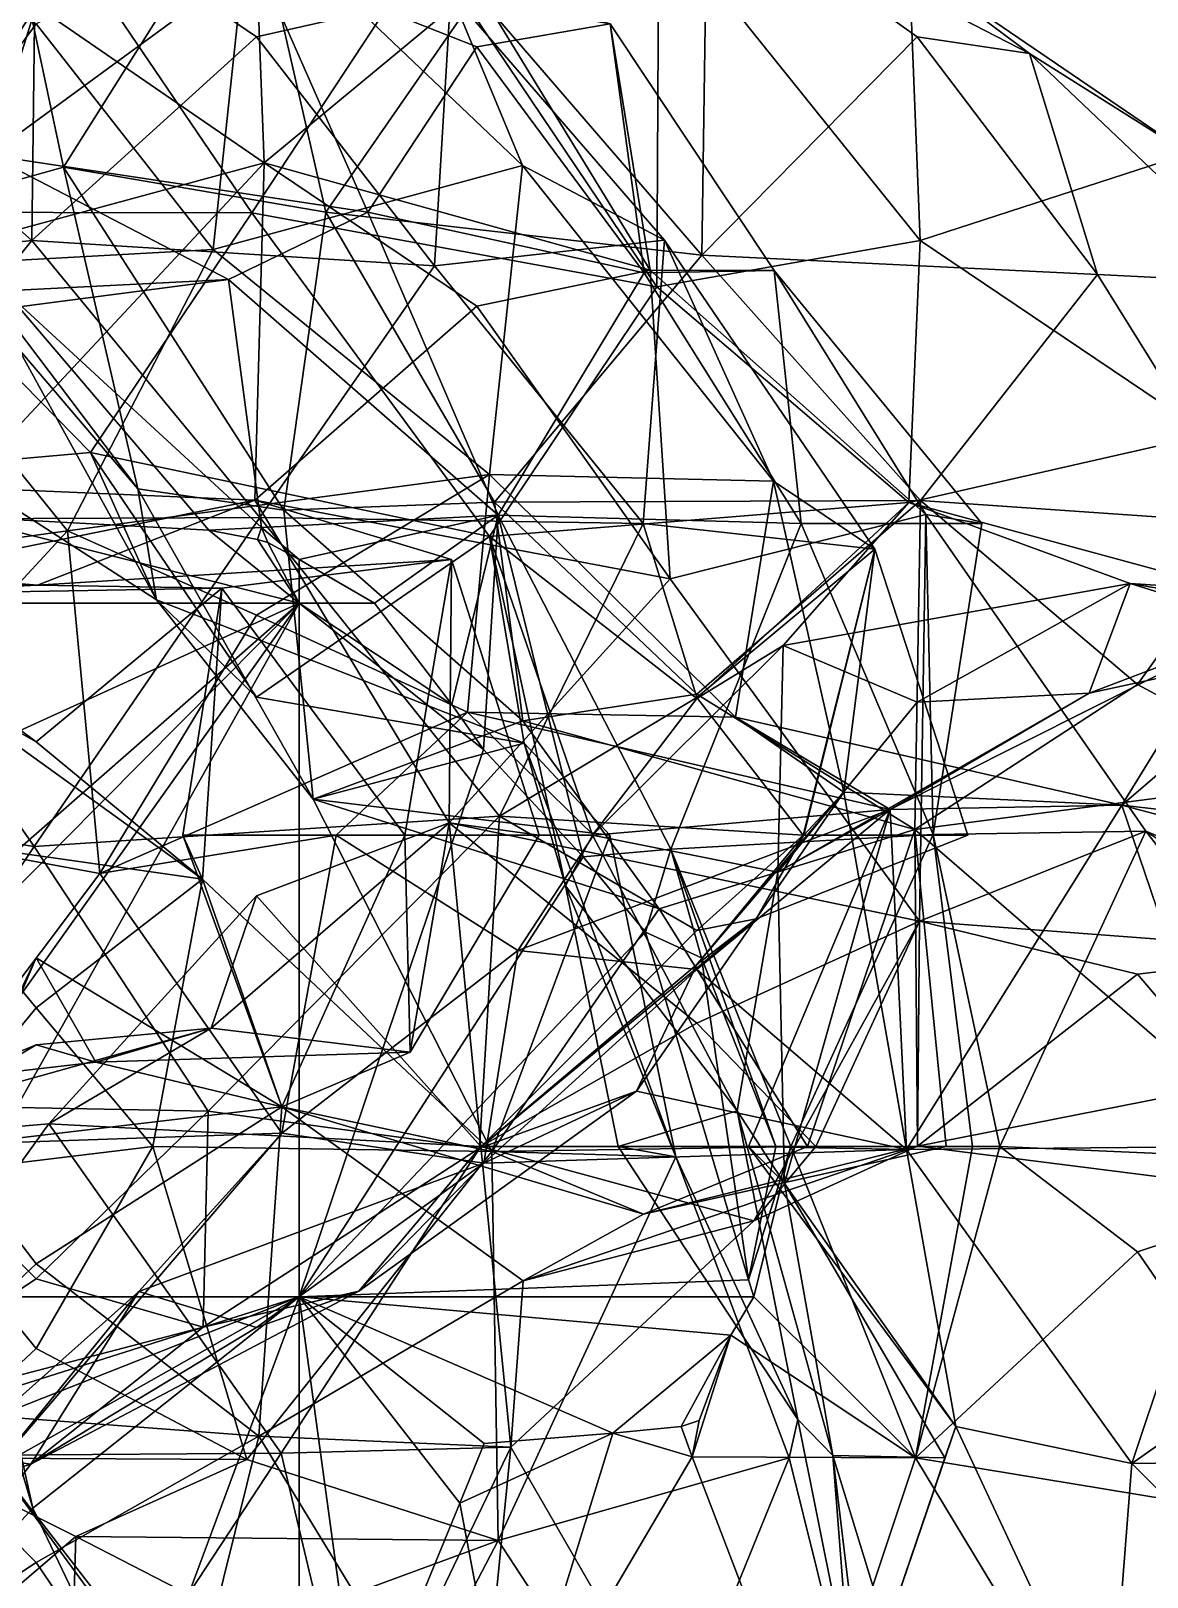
# Model space of a CAD drawing. Extents: x 290034 to 295698, y 4553723 to 4561693.
# Drawn here: x 294304.7 to 294368.5, y 4559452.5 to 4559540.9 of the extents above; entities that cross this region are included whole.
import ezdxf

# ---------------------------------------------------------------- set-up
doc = ezdxf.new("R2010")
doc.units = 0
doc.layers.add('Au_ppm_Pref_-_0_2', color=7, linetype='CONTINUOUS')

msp = doc.modelspace()

# ---------------------------------------------------------------- linework, layer by layer
at = {"layer": 'Au_ppm_Pref_-_0_2'}
for points in [[(294306.527, 4559533.133, 1852.623), (294297.273, 4559530.55, 1847.13), (294302.916, 4559550.127, 1847.022)], [(294302.916, 4559550.127, 1847.022), (294317.098, 4559549.931, 1853.626), (294306.527, 4559533.133, 1852.623)], [(294317.098, 4559549.931, 1853.626), (294321.519, 4559530.55, 1857.141), (294306.527, 4559533.133, 1852.623)], [(294330.156, 4559543.029, 1857.229), (294321.519, 4559530.55, 1857.141), (294317.098, 4559549.931, 1853.626)], [(294283.312, 4559543.344, 1799.615), (294292.359, 4559539.891, 1796.502), (294304.947, 4559549.144, 1799.364)], [(294304.714, 4559528.924, 1795.821), (294304.947, 4559549.144, 1799.364), (294292.359, 4559539.891, 1796.502)], [(294304.714, 4559528.924, 1795.821), (294317.557, 4559540.593, 1796.268), (294304.947, 4559549.144, 1799.364)], [(294317.557, 4559540.593, 1796.268), (294328.681, 4559543.096, 1800.677), (294304.947, 4559549.144, 1799.364)], [(294330.156, 4559543.029, 1857.229), (294343.348, 4559549.147, 1853.196), (294343.039, 4559528.096, 1856.59)], [(294355.355, 4559540.576, 1856.412), (294343.039, 4559528.096, 1856.59), (294343.348, 4559549.147, 1853.196)], [(294361.781, 4559539.638, 1853.069), (294355.355, 4559540.576, 1856.412), (294343.348, 4559549.147, 1853.196)], [(294361.781, 4559539.638, 1853.069), (294343.348, 4559549.147, 1853.196), (294354.899, 4559544.804, 1847.509)], [(294315.08, 4559528.417, 1809.616), (294304.958, 4559541.327, 1809.147), (294317.182, 4559548.085, 1805.319)], [(294332.779, 4559533.228, 1806.681), (294315.08, 4559528.417, 1809.616), (294317.182, 4559548.085, 1805.319)], [(294332.779, 4559533.228, 1806.681), (294317.182, 4559548.085, 1805.319), (294328.681, 4559543.096, 1800.677)], [(294340.582, 4559547.543, 1841.499), (294327.333, 4559545.792, 1837.441), (294340.465, 4559526.288, 1837.752)], [(294355.52, 4559528.931, 1841.64), (294340.582, 4559547.543, 1841.499), (294340.465, 4559526.288, 1837.752)], [(294354.899, 4559544.804, 1847.509), (294340.582, 4559547.543, 1841.499), (294355.52, 4559528.931, 1841.64)], [(294293.005, 4559546.434, 1804.764), (294304.958, 4559541.327, 1809.147), (294294.641, 4559527.289, 1809.332)], [(294317.289, 4559530.516, 1836.506), (294307.244, 4559545.343, 1837.337), (294294.565, 4559530.55, 1836.291)], [(294299.619, 4559545.088, 1841.191), (294294.565, 4559530.55, 1836.291), (294307.244, 4559545.343, 1837.337)], [(294327.333, 4559545.792, 1837.441), (294307.244, 4559545.343, 1837.337), (294317.289, 4559530.516, 1836.506)], [(294327.333, 4559545.792, 1837.441), (294317.289, 4559530.516, 1836.506), (294340.465, 4559526.288, 1837.752)], [(294323.919, 4559530.55, 1879.767), (294302.257, 4559533.807, 1878.499), (294317.56, 4559545.013, 1876.191)], [(294317.56, 4559545.013, 1876.191), (294302.257, 4559533.807, 1878.499), (294304.958, 4559542.349, 1872.893)], [(294317.56, 4559545.013, 1876.191), (294304.958, 4559542.349, 1872.893), (294318.003, 4559533.371, 1870.098)], [(294323.919, 4559530.55, 1879.767), (294317.56, 4559545.013, 1876.191), (294330.156, 4559540.004, 1879.978)], [(294317.56, 4559545.013, 1876.191), (294337.783, 4559541.334, 1876.827), (294330.156, 4559540.004, 1879.978)], [(294318.003, 4559533.371, 1870.098), (294330.156, 4559543.465, 1872.521), (294317.56, 4559545.013, 1876.191)], [(294354.899, 4559544.804, 1847.509), (294370.852, 4559533.914, 1847.107), (294361.781, 4559539.638, 1853.069)], [(294354.899, 4559544.804, 1847.509), (294355.52, 4559528.931, 1841.64), (294370.852, 4559533.914, 1847.107)], [(294340.086, 4559527.244, 1872.155), (294330.156, 4559543.465, 1872.521), (294318.003, 4559533.371, 1870.098)], [(294337.783, 4559541.334, 1876.827), (294330.156, 4559543.465, 1872.521), (294340.086, 4559527.244, 1872.155)], [(294328.681, 4559543.096, 1800.677), (294317.557, 4559540.593, 1796.268), (294327.733, 4559527.478, 1795.842)], [(294330.156, 4559543.029, 1857.229), (294343.039, 4559528.096, 1856.59), (294321.519, 4559530.55, 1857.141)], [(294340.895, 4559528.944, 1800.303), (294328.681, 4559543.096, 1800.677), (294327.733, 4559527.478, 1795.842)], [(294332.779, 4559533.228, 1806.681), (294328.681, 4559543.096, 1800.677), (294340.895, 4559528.944, 1800.303)], [(294295.216, 4559527.192, 1873.354), (294318.003, 4559533.371, 1870.098), (294304.958, 4559542.349, 1872.893)], [(294295.216, 4559527.192, 1873.354), (294304.958, 4559542.349, 1872.893), (294302.257, 4559533.807, 1878.499)], [(294315.08, 4559528.417, 1809.616), (294294.641, 4559527.289, 1809.332), (294304.958, 4559541.327, 1809.147)], [(294337.783, 4559541.334, 1876.827), (294339.733, 4559527.073, 1880.182), (294330.156, 4559540.004, 1879.978)], [(294337.783, 4559541.334, 1876.827), (294347.167, 4559527.217, 1876.827), (294339.733, 4559527.073, 1880.182)], [(294347.167, 4559527.217, 1876.827), (294337.783, 4559541.334, 1876.827), (294340.086, 4559527.244, 1872.155)], [(294317.557, 4559540.593, 1796.268), (294304.714, 4559528.924, 1795.821), (294327.733, 4559527.478, 1795.842)], [(294323.919, 4559530.55, 1879.767), (294330.156, 4559540.004, 1879.978), (294339.733, 4559527.073, 1880.182)], [(294365.667, 4559526.98, 1856.741), (294343.039, 4559528.096, 1856.59), (294355.355, 4559540.576, 1856.412)], [(294361.781, 4559539.638, 1853.069), (294365.667, 4559526.98, 1856.741), (294355.355, 4559540.576, 1856.412)], [(294304.714, 4559528.924, 1795.821), (294292.359, 4559539.891, 1796.502), (294282.299, 4559526.491, 1796.226)], [(294361.781, 4559539.638, 1853.069), (294370.852, 4559533.914, 1847.107), (294375.609, 4559526.482, 1852.541)], [(294375.609, 4559526.482, 1852.541), (294365.667, 4559526.98, 1856.741), (294361.781, 4559539.638, 1853.069)], [(294315.957, 4559526.708, 1882.24), (294293.588, 4559523.79, 1882.566), (294302.257, 4559533.807, 1878.499)], [(294302.257, 4559533.807, 1878.499), (294323.919, 4559530.55, 1879.767), (294315.957, 4559526.708, 1882.24)], [(294371.999, 4559517.832, 1839.422), (294370.852, 4559533.914, 1847.107), (294355.52, 4559528.931, 1841.64)], [(294318.003, 4559533.371, 1870.098), (294295.216, 4559527.192, 1873.354), (294300.641, 4559514.801, 1869.944)], [(294306.527, 4559533.133, 1852.623), (294310.771, 4559514.723, 1847.13), (294297.273, 4559530.55, 1847.13)], [(294300.641, 4559514.801, 1869.944), (294317.463, 4559514.066, 1864.075), (294318.003, 4559533.371, 1870.098)], [(294319.129, 4559513.509, 1852.848), (294306.527, 4559533.133, 1852.623), (294321.519, 4559530.55, 1857.141)], [(294319.129, 4559513.509, 1852.848), (294310.771, 4559514.723, 1847.13), (294306.527, 4559533.133, 1852.623)], [(294330.88, 4559515.548, 1812.579), (294315.08, 4559528.417, 1809.616), (294332.779, 4559533.228, 1806.681)], [(294318.003, 4559533.371, 1870.098), (294317.463, 4559514.066, 1864.075), (294330.156, 4559525.176, 1866.739)], [(294340.086, 4559527.244, 1872.155), (294318.003, 4559533.371, 1870.098), (294330.156, 4559525.176, 1866.739)], [(294347.132, 4559515.163, 1806.231), (294330.88, 4559515.548, 1812.579), (294332.779, 4559533.228, 1806.681)], [(294340.895, 4559528.944, 1800.303), (294347.132, 4559515.163, 1806.231), (294332.779, 4559533.228, 1806.681)], [(294299.882, 4559516.075, 1841.191), (294308.062, 4559516.803, 1838.072), (294294.565, 4559530.55, 1836.291)], [(294308.062, 4559516.803, 1838.072), (294317.289, 4559530.516, 1836.506), (294294.565, 4559530.55, 1836.291)], [(294297.273, 4559530.55, 1847.13), (294310.771, 4559514.723, 1847.13), (294301.836, 4559526.516, 1844.007)], [(294330.888, 4559511.991, 1835.923), (294317.289, 4559530.516, 1836.506), (294308.062, 4559516.803, 1838.072)], [(294331.379, 4559513.213, 1883.081), (294315.957, 4559526.708, 1882.24), (294323.919, 4559530.55, 1879.767)], [(294340.465, 4559526.288, 1837.752), (294317.289, 4559530.516, 1836.506), (294330.888, 4559511.991, 1835.923)], [(294319.129, 4559513.509, 1852.848), (294321.519, 4559530.55, 1857.141), (294331.17, 4559513.962, 1858.121)], [(294343.039, 4559528.096, 1856.59), (294331.17, 4559513.962, 1858.121), (294321.519, 4559530.55, 1857.141)], [(294339.733, 4559527.073, 1880.182), (294331.379, 4559513.213, 1883.081), (294323.919, 4559530.55, 1879.767)], [(294304.714, 4559528.924, 1795.821), (294282.299, 4559526.491, 1796.226), (294291.828, 4559512.962, 1795.204)], [(294317.744, 4559513.078, 1795.405), (294304.714, 4559528.924, 1795.821), (294291.828, 4559512.962, 1795.204)], [(294306.747, 4559512.317, 1810.851), (294294.641, 4559527.289, 1809.332), (294315.08, 4559528.417, 1809.616)], [(294317.744, 4559513.078, 1795.405), (294327.733, 4559527.478, 1795.842), (294304.714, 4559528.924, 1795.821)], [(294306.747, 4559512.317, 1810.851), (294315.08, 4559528.417, 1809.616), (294330.88, 4559515.548, 1812.579)], [(294340.895, 4559528.944, 1800.303), (294327.733, 4559527.478, 1795.842), (294339.684, 4559512.732, 1795.124)], [(294352.94, 4559511.275, 1799.965), (294340.895, 4559528.944, 1800.303), (294339.684, 4559512.732, 1795.124)], [(294355.52, 4559528.931, 1841.64), (294340.465, 4559526.288, 1837.752), (294354.872, 4559513.935, 1835.157)], [(294347.132, 4559515.163, 1806.231), (294340.895, 4559528.944, 1800.303), (294352.94, 4559511.275, 1799.965)], [(294371.999, 4559517.832, 1839.422), (294355.52, 4559528.931, 1841.64), (294354.872, 4559513.935, 1835.157)], [(294355.549, 4559514.058, 1857.659), (294331.17, 4559513.962, 1858.121), (294343.039, 4559528.096, 1856.59)], [(294355.549, 4559514.058, 1857.659), (294343.039, 4559528.096, 1856.59), (294365.667, 4559526.98, 1856.741)], [(294306.747, 4559512.317, 1810.851), (294281.366, 4559508.809, 1809.429), (294294.641, 4559527.289, 1809.332)], [(294293.588, 4559523.79, 1882.566), (294315.957, 4559526.708, 1882.24), (294303.155, 4559526.053, 1888.056)], [(294315.957, 4559526.708, 1882.24), (294317.843, 4559512.512, 1888.247), (294303.155, 4559526.053, 1888.056)], [(294315.957, 4559526.708, 1882.24), (294331.379, 4559513.213, 1883.081), (294317.843, 4559512.512, 1888.247)], [(294317.744, 4559513.078, 1795.405), (294339.684, 4559512.732, 1795.124), (294327.733, 4559527.478, 1795.842)], [(294340.086, 4559527.244, 1872.155), (294330.156, 4559525.176, 1866.739), (294341.217, 4559509.574, 1866.726)], [(294348.712, 4559512.732, 1879.635), (294331.379, 4559513.213, 1883.081), (294339.733, 4559527.073, 1880.182)], [(294348.712, 4559512.732, 1879.635), (294339.733, 4559527.073, 1880.182), (294347.167, 4559527.217, 1876.827)], [(294340.086, 4559527.244, 1872.155), (294355.844, 4559513.247, 1870.648), (294347.167, 4559527.217, 1876.827)], [(294341.217, 4559509.574, 1866.726), (294355.844, 4559513.247, 1870.648), (294340.086, 4559527.244, 1872.155)], [(294347.167, 4559527.217, 1876.827), (294355.844, 4559513.247, 1870.648), (294359.05, 4559512.732, 1876.827)], [(294348.712, 4559512.732, 1879.635), (294347.167, 4559527.217, 1876.827), (294359.05, 4559512.732, 1876.827)], [(294355.549, 4559514.058, 1857.659), (294365.667, 4559526.98, 1856.741), (294374.547, 4559512.732, 1856.177)], [(294375.609, 4559526.482, 1852.541), (294374.547, 4559512.732, 1856.177), (294365.667, 4559526.98, 1856.741)], [(294299.882, 4559516.075, 1841.191), (294301.836, 4559526.516, 1844.007), (294311.843, 4559508.371, 1842.431)], [(294300.371, 4559513.139, 1893.175), (294303.155, 4559526.053, 1888.056), (294314.827, 4559512.367, 1889.182)], [(294310.771, 4559514.723, 1847.13), (294311.843, 4559508.371, 1842.431), (294301.836, 4559526.516, 1844.007)], [(294303.155, 4559526.053, 1888.056), (294317.843, 4559512.512, 1888.247), (294314.827, 4559512.367, 1889.182)], [(294340.465, 4559526.288, 1837.752), (294330.888, 4559511.991, 1835.923), (294354.872, 4559513.935, 1835.157)], [(294341.217, 4559509.574, 1866.726), (294330.156, 4559525.176, 1866.739), (294317.463, 4559514.066, 1864.075)], [(294379.541, 4559507.256, 1835.835), (294371.999, 4559517.832, 1839.422), (294354.872, 4559513.935, 1835.157)], [(294299.882, 4559516.075, 1841.191), (294311.843, 4559508.371, 1842.431), (294308.062, 4559516.803, 1838.072)], [(294330.888, 4559511.991, 1835.923), (294308.062, 4559516.803, 1838.072), (294317.557, 4559502.804, 1837.881)], [(294311.843, 4559508.371, 1842.431), (294317.557, 4559502.804, 1837.881), (294308.062, 4559516.803, 1838.072)], [(294306.747, 4559512.317, 1810.851), (294330.88, 4559515.548, 1812.579), (294317.557, 4559507.505, 1815.691)], [(294329.625, 4559501.952, 1818.148), (294317.557, 4559507.505, 1815.691), (294330.88, 4559515.548, 1812.579)], [(294329.625, 4559501.952, 1818.148), (294330.88, 4559515.548, 1812.579), (294344.963, 4559501.66, 1812.702)], [(294330.88, 4559515.548, 1812.579), (294347.132, 4559515.163, 1806.231), (294344.963, 4559501.66, 1812.702)], [(294344.963, 4559501.66, 1812.702), (294347.132, 4559515.163, 1806.231), (294351.167, 4559497.361, 1806.113)], [(294347.132, 4559515.163, 1806.231), (294352.94, 4559511.275, 1799.965), (294351.167, 4559497.361, 1806.113)], [(294317.463, 4559514.066, 1864.075), (294300.641, 4559514.801, 1869.944), (294292.781, 4559509.066, 1864.996)], [(294319.129, 4559513.509, 1852.848), (294320.806, 4559496.964, 1846.659), (294310.771, 4559514.723, 1847.13)], [(294311.843, 4559508.371, 1842.431), (294310.771, 4559514.723, 1847.13), (294320.806, 4559496.964, 1846.659)], [(294292.781, 4559509.066, 1864.996), (294305.032, 4559509.215, 1858.682), (294317.463, 4559514.066, 1864.075)], [(294328.712, 4559510.689, 1859.009), (294317.463, 4559514.066, 1864.075), (294305.032, 4559509.215, 1858.682)], [(294328.58, 4559495.605, 1865.459), (294341.217, 4559509.574, 1866.726), (294317.463, 4559514.066, 1864.075)], [(294328.58, 4559495.605, 1865.459), (294317.463, 4559514.066, 1864.075), (294328.712, 4559510.689, 1859.009)], [(294332.79, 4559501.449, 1852.133), (294319.129, 4559513.509, 1852.848), (294331.17, 4559513.962, 1858.121)], [(294332.79, 4559501.449, 1852.133), (294320.806, 4559496.964, 1846.659), (294319.129, 4559513.509, 1852.848)], [(294342.756, 4559502.727, 1832.647), (294354.872, 4559513.935, 1835.157), (294330.888, 4559511.991, 1835.923)], [(294355.549, 4559514.058, 1857.659), (294342.756, 4559502.97, 1856.323), (294331.17, 4559513.962, 1858.121)], [(294332.79, 4559501.449, 1852.133), (294331.17, 4559513.962, 1858.121), (294342.756, 4559502.97, 1856.323)], [(294355.549, 4559514.058, 1857.659), (294355.221, 4559495.239, 1853.877), (294342.756, 4559502.97, 1856.323)], [(294354.872, 4559513.935, 1835.157), (294342.756, 4559502.727, 1832.647), (294347.68, 4559505.768, 1829.312)], [(294367.533, 4559509.303, 1829.176), (294354.872, 4559513.935, 1835.157), (294347.68, 4559505.768, 1829.312)], [(294379.541, 4559507.256, 1835.835), (294354.872, 4559513.935, 1835.157), (294367.533, 4559509.303, 1829.176)], [(294367.954, 4559503.533, 1856.136), (294355.221, 4559495.239, 1853.877), (294355.549, 4559514.058, 1857.659)], [(294367.954, 4559503.533, 1856.136), (294355.549, 4559514.058, 1857.659), (294374.547, 4559512.732, 1856.177)], [(294304.838, 4559494.261, 1794.572), (294291.828, 4559512.962, 1795.204), (294281.219, 4559497.836, 1795.338)], [(294320, 4559508.186, 1887.53), (294290.936, 4559508.186, 1895.47), (294300.371, 4559513.139, 1893.175)], [(294317.744, 4559513.078, 1795.405), (294291.828, 4559512.962, 1795.204), (294304.838, 4559494.261, 1794.572)], [(294300.371, 4559513.139, 1893.175), (294314.827, 4559512.367, 1889.182), (294320, 4559508.186, 1887.53)], [(294317.744, 4559513.078, 1795.405), (294304.838, 4559494.261, 1794.572), (294331.458, 4559495.986, 1795.254)], [(294317.843, 4559512.512, 1888.247), (294317.614, 4559511.834, 1888.39), (294314.827, 4559512.367, 1889.182)], [(294317.843, 4559512.512, 1888.247), (294318.212, 4559511.661, 1888.217), (294317.614, 4559511.834, 1888.39)], [(294317.744, 4559513.078, 1795.405), (294331.458, 4559495.986, 1795.254), (294339.684, 4559512.732, 1795.124)], [(294317.843, 4559512.512, 1888.247), (294331.379, 4559513.213, 1883.081), (294320, 4559510.674, 1887.672)], [(294318.212, 4559511.661, 1888.217), (294317.843, 4559512.512, 1888.247), (294320, 4559510.674, 1887.672)], [(294320, 4559510.674, 1887.672), (294331.379, 4559513.213, 1883.081), (294324.304, 4559508.186, 1886.375)], [(294324.304, 4559508.186, 1886.375), (294331.379, 4559513.213, 1883.081), (294328.734, 4559502.378, 1885.454)], [(294328.734, 4559502.378, 1885.454), (294331.379, 4559513.213, 1883.081), (294330.547, 4559499.815, 1885.085)], [(294330.547, 4559499.815, 1885.085), (294331.379, 4559513.213, 1883.081), (294336.244, 4559493.66, 1883.688)], [(294336.244, 4559493.66, 1883.688), (294331.379, 4559513.213, 1883.081), (294341.26, 4559494.1, 1881.72)], [(294341.26, 4559494.1, 1881.72), (294331.379, 4559513.213, 1883.081), (294348.712, 4559512.732, 1879.635)], [(294331.458, 4559495.986, 1795.254), (294342.756, 4559502.785, 1796.992), (294339.684, 4559512.732, 1795.124)], [(294352.94, 4559511.275, 1799.965), (294339.684, 4559512.732, 1795.124), (294342.756, 4559502.785, 1796.992)], [(294355.486, 4559489.986, 1866.529), (294355.844, 4559513.247, 1870.648), (294341.217, 4559509.574, 1866.726)], [(294341.26, 4559494.1, 1881.72), (294348.712, 4559512.732, 1879.635), (294356.273, 4559494.943, 1877.139)], [(294348.712, 4559512.732, 1879.635), (294359.05, 4559512.732, 1876.827), (294356.273, 4559494.943, 1877.139)], [(294355.844, 4559513.247, 1870.648), (294355.486, 4559489.986, 1866.529), (294368.428, 4559495.137, 1870.818)], [(294355.844, 4559513.247, 1870.648), (294368.428, 4559495.137, 1870.818), (294356.273, 4559494.943, 1877.139)], [(294355.844, 4559513.247, 1870.648), (294356.273, 4559494.943, 1877.139), (294359.05, 4559512.732, 1876.827)], [(294367.954, 4559503.533, 1856.136), (294374.547, 4559512.732, 1856.177), (294377.909, 4559498.176, 1852.086)], [(294306.747, 4559512.317, 1810.851), (294291.556, 4559495.856, 1812.397), (294281.366, 4559508.809, 1809.429)], [(294306.747, 4559512.317, 1810.851), (294308.598, 4559492.713, 1816.367), (294291.556, 4559495.856, 1812.397)], [(294306.747, 4559512.317, 1810.851), (294317.557, 4559507.505, 1815.691), (294308.598, 4559492.713, 1816.367)], [(294314.827, 4559512.367, 1889.182), (294317.614, 4559511.834, 1888.39), (294320, 4559508.186, 1887.53)], [(294330.888, 4559511.991, 1835.923), (294317.557, 4559502.804, 1837.881), (294332.87, 4559500.18, 1841.59)], [(294317.614, 4559511.834, 1888.39), (294318.212, 4559511.661, 1888.217), (294320, 4559508.186, 1887.53)], [(294318.212, 4559511.661, 1888.217), (294320, 4559510.674, 1887.672), (294320, 4559508.186, 1887.53)], [(294336.784, 4559494.914, 1830.671), (294342.756, 4559502.727, 1832.647), (294330.888, 4559511.991, 1835.923)], [(294336.784, 4559494.914, 1830.671), (294330.888, 4559511.991, 1835.923), (294335.23, 4559492.011, 1836.052)], [(294330.888, 4559511.991, 1835.923), (294332.87, 4559500.18, 1841.59), (294335.23, 4559492.011, 1836.052)], [(294292.781, 4559509.066, 1864.996), (294279.661, 4559511.342, 1859.061), (294305.032, 4559509.215, 1858.682)], [(294305.032, 4559509.215, 1858.682), (294279.661, 4559511.342, 1859.061), (294293.646, 4559508.656, 1852.883)], [(294352.94, 4559511.275, 1799.965), (294342.756, 4559502.785, 1796.992), (294348.83, 4559494.914, 1796.752)], [(294352.94, 4559511.275, 1799.965), (294348.83, 4559494.914, 1796.752), (294358.248, 4559494.914, 1799.615)], [(294348.867, 4559494.914, 1802.496), (294351.167, 4559497.361, 1806.113), (294352.94, 4559511.275, 1799.965)], [(294348.867, 4559494.914, 1802.496), (294352.94, 4559511.275, 1799.965), (294358.248, 4559494.914, 1799.615)], [(294328.712, 4559510.689, 1859.009), (294305.032, 4559509.215, 1858.682), (294315.577, 4559509.039, 1853.367)], [(294326.039, 4559494.914, 1855.011), (294328.712, 4559510.689, 1859.009), (294315.577, 4559509.039, 1853.367)], [(294324.304, 4559508.186, 1886.375), (294320, 4559508.186, 1887.53), (294320, 4559510.674, 1887.672)], [(294326.039, 4559494.914, 1855.011), (294333.734, 4559494.914, 1859.009), (294328.712, 4559510.689, 1859.009)], [(294328.58, 4559495.605, 1865.459), (294328.712, 4559510.689, 1859.009), (294333.734, 4559494.914, 1859.009)], [(294305.032, 4559509.215, 1858.682), (294293.646, 4559508.656, 1852.883), (294315.577, 4559509.039, 1853.367)], [(294315.577, 4559509.039, 1853.367), (294293.646, 4559508.656, 1852.883), (294304.958, 4559500.254, 1851.289)], [(294315.577, 4559509.039, 1853.367), (294304.958, 4559500.254, 1851.289), (294314.466, 4559492.384, 1848.08)], [(294313.352, 4559494.914, 1853.069), (294326.039, 4559494.914, 1855.011), (294315.577, 4559509.039, 1853.367)], [(294313.352, 4559494.914, 1853.069), (294315.577, 4559509.039, 1853.367), (294314.466, 4559492.384, 1848.08)], [(294328.58, 4559495.605, 1865.459), (294355.486, 4559489.986, 1866.529), (294341.217, 4559509.574, 1866.726)], [(294367.533, 4559509.303, 1829.176), (294347.68, 4559505.768, 1829.312), (294355.355, 4559502.511, 1826.779)], [(294367.533, 4559509.303, 1829.176), (294355.355, 4559502.511, 1826.779), (294365.196, 4559503.042, 1821.964)], [(294367.533, 4559509.303, 1829.176), (294365.196, 4559503.042, 1821.964), (294378.463, 4559505.912, 1823.247)], [(294379.541, 4559507.256, 1835.835), (294367.533, 4559509.303, 1829.176), (294392.011, 4559507.7, 1828.173)], [(294367.533, 4559509.303, 1829.176), (294378.463, 4559505.912, 1823.247), (294392.011, 4559507.7, 1828.173)], [(294290.237, 4559494.6, 1894.146), (294320, 4559508.186, 1887.53), (294291.623, 4559483.306, 1892.508)], [(294290.936, 4559508.186, 1895.47), (294320, 4559508.186, 1887.53), (294290.237, 4559494.6, 1894.146)], [(294320, 4559508.186, 1887.53), (294292.914, 4559480.888, 1892.115), (294291.623, 4559483.306, 1892.508)], [(294320, 4559508.186, 1887.53), (294294.927, 4559472.928, 1891.305), (294292.914, 4559480.888, 1892.115)], [(294298.644, 4559503.802, 1847.13), (294304.958, 4559500.254, 1851.289), (294293.646, 4559508.656, 1852.883)], [(294320, 4559508.186, 1887.53), (294297.741, 4559468.501, 1890.488), (294294.927, 4559472.928, 1891.305)], [(294320, 4559508.186, 1887.53), (294320, 4559468.501, 1885.668), (294297.741, 4559468.501, 1890.488)], [(294320.806, 4559496.964, 1846.659), (294332.87, 4559500.18, 1841.59), (294311.843, 4559508.371, 1842.431)], [(294311.843, 4559508.371, 1842.431), (294332.87, 4559500.18, 1841.59), (294317.557, 4559502.804, 1837.881)], [(294320, 4559508.186, 1887.53), (294330.547, 4559499.815, 1885.085), (294320, 4559468.501, 1885.668)], [(294328.734, 4559502.378, 1885.454), (294320, 4559508.186, 1887.53), (294324.304, 4559508.186, 1886.375)], [(294330.547, 4559499.815, 1885.085), (294320, 4559508.186, 1887.53), (294328.734, 4559502.378, 1885.454)], [(294380.553, 4559508.198, 1813.005), (294367.071, 4559496.621, 1810.603), (294389.998, 4559493.991, 1811.663)], [(294372.777, 4559505.911, 1817.433), (294367.071, 4559496.621, 1810.603), (294380.553, 4559508.198, 1813.005)], [(294317.557, 4559507.505, 1815.691), (294329.625, 4559501.952, 1818.148), (294308.598, 4559492.713, 1816.367)], [(294336.784, 4559494.914, 1830.671), (294347.68, 4559505.768, 1829.312), (294342.756, 4559502.727, 1832.647)], [(294336.784, 4559494.914, 1830.671), (294347.392, 4559492.788, 1823.877), (294347.68, 4559505.768, 1829.312)], [(294347.68, 4559505.768, 1829.312), (294347.392, 4559492.788, 1823.877), (294355.355, 4559502.511, 1826.779)], [(294365.196, 4559503.042, 1821.964), (294353.802, 4559496.373, 1817.776), (294372.777, 4559505.911, 1817.433)], [(294367.071, 4559496.621, 1810.603), (294372.777, 4559505.911, 1817.433), (294353.802, 4559496.373, 1817.776)], [(294378.463, 4559505.912, 1823.247), (294365.196, 4559503.042, 1821.964), (294372.777, 4559505.911, 1817.433)], [(294314.466, 4559492.384, 1848.08), (294298.644, 4559503.802, 1847.13), (294296.818, 4559494.914, 1842.465)], [(294314.466, 4559492.384, 1848.08), (294304.958, 4559500.254, 1851.289), (294298.644, 4559503.802, 1847.13)], [(294342.756, 4559502.785, 1796.992), (294331.458, 4559495.986, 1795.254), (294348.83, 4559494.914, 1796.752)], [(294332.79, 4559501.449, 1852.133), (294342.756, 4559502.97, 1856.323), (294355.221, 4559495.239, 1853.877)], [(294365.196, 4559503.042, 1821.964), (294355.355, 4559502.511, 1826.779), (294347.392, 4559492.788, 1823.877)], [(294365.196, 4559503.042, 1821.964), (294347.392, 4559492.788, 1823.877), (294353.802, 4559496.373, 1817.776)], [(294367.954, 4559503.533, 1856.136), (294377.909, 4559498.176, 1852.086), (294355.221, 4559495.239, 1853.877)], [(294308.598, 4559492.713, 1816.367), (294329.625, 4559501.952, 1818.148), (294322.119, 4559494.914, 1821.222)], [(294336.829, 4559494.914, 1820.579), (294322.119, 4559494.914, 1821.222), (294329.625, 4559501.952, 1818.148)], [(294336.829, 4559494.914, 1820.579), (294329.625, 4559501.952, 1818.148), (294353.802, 4559496.373, 1817.776)], [(294329.625, 4559501.952, 1818.148), (294344.963, 4559501.66, 1812.702), (294353.802, 4559496.373, 1817.776)], [(294332.79, 4559501.449, 1852.133), (294340.593, 4559490.693, 1849.556), (294320.806, 4559496.964, 1846.659)], [(294355.221, 4559495.239, 1853.877), (294340.593, 4559490.693, 1849.556), (294332.79, 4559501.449, 1852.133)], [(294367.071, 4559496.621, 1810.603), (294353.802, 4559496.373, 1817.776), (294344.963, 4559501.66, 1812.702)], [(294351.167, 4559497.361, 1806.113), (294367.071, 4559496.621, 1810.603), (294344.963, 4559501.66, 1812.702)], [(294337.775, 4559494.914, 1844.782), (294332.87, 4559500.18, 1841.59), (294320.806, 4559496.964, 1846.659)], [(294341.552, 4559476.496, 1841.095), (294332.87, 4559500.18, 1841.59), (294337.775, 4559494.914, 1844.782)], [(294341.552, 4559476.496, 1841.095), (294335.23, 4559492.011, 1836.052), (294332.87, 4559500.18, 1841.59)], [(294320, 4559468.501, 1885.668), (294330.547, 4559499.815, 1885.085), (294336.244, 4559493.66, 1883.688)], [(294304.838, 4559494.261, 1794.572), (294281.219, 4559497.836, 1795.338), (294294.944, 4559479.492, 1795.693)], [(294372.311, 4559480.447, 1854.095), (294355.221, 4559495.239, 1853.877), (294377.909, 4559498.176, 1852.086)], [(294340.593, 4559490.693, 1849.556), (294331.013, 4559476.813, 1847.803), (294320.806, 4559496.964, 1846.659)], [(294320.806, 4559496.964, 1846.659), (294331.013, 4559476.813, 1847.803), (294337.775, 4559494.914, 1844.782)], [(294339.304, 4559480.265, 1806.233), (294354.747, 4559476.919, 1811.077), (294351.167, 4559497.361, 1806.113)], [(294351.167, 4559497.361, 1806.113), (294342.756, 4559487.508, 1802.084), (294339.304, 4559480.265, 1806.233)], [(294351.167, 4559497.361, 1806.113), (294348.867, 4559494.914, 1802.496), (294342.756, 4559487.508, 1802.084)], [(294367.071, 4559496.621, 1810.603), (294351.167, 4559497.361, 1806.113), (294354.747, 4559476.919, 1811.077)], [(294373.7, 4559477.096, 1808.263), (294367.071, 4559496.621, 1810.603), (294354.747, 4559476.919, 1811.077)], [(294367.071, 4559496.621, 1810.603), (294373.7, 4559477.096, 1808.263), (294378.184, 4559493.664, 1807.088)], [(294389.998, 4559493.991, 1811.663), (294367.071, 4559496.621, 1810.603), (294378.184, 4559493.664, 1807.088)], [(294308.598, 4559492.713, 1816.367), (294296.832, 4559477.096, 1815.325), (294291.556, 4559495.856, 1812.397)], [(294331.458, 4559495.986, 1795.254), (294304.838, 4559494.261, 1794.572), (294314.798, 4559479.113, 1795.649)], [(294314.798, 4559479.113, 1795.649), (294330.311, 4559476.997, 1799.485), (294331.458, 4559495.986, 1795.254)], [(294342.756, 4559489.448, 1797.794), (294331.458, 4559495.986, 1795.254), (294330.311, 4559476.997, 1799.485)], [(294348.83, 4559494.914, 1796.752), (294331.458, 4559495.986, 1795.254), (294342.756, 4559489.448, 1797.794)], [(294332.501, 4559488.308, 1818.53), (294336.829, 4559494.914, 1820.579), (294353.802, 4559496.373, 1817.776)], [(294332.501, 4559488.308, 1818.53), (294353.802, 4559496.373, 1817.776), (294342.756, 4559487.223, 1814.058)], [(294354.747, 4559476.919, 1811.077), (294342.756, 4559487.223, 1814.058), (294353.802, 4559496.373, 1817.776)], [(294354.747, 4559476.919, 1811.077), (294353.802, 4559496.373, 1817.776), (294345.711, 4559477.096, 1817.433)], [(294353.802, 4559496.373, 1817.776), (294347.769, 4559474.985, 1822.411), (294345.711, 4559477.096, 1817.433)], [(294347.769, 4559474.985, 1822.411), (294353.802, 4559496.373, 1817.776), (294347.392, 4559492.788, 1823.877)], [(294296.987, 4559475.315, 1840.449), (294304.958, 4559485.034, 1844.484), (294296.818, 4559494.914, 1842.465)], [(294296.818, 4559494.914, 1842.465), (294304.958, 4559485.034, 1844.484), (294314.466, 4559492.384, 1848.08)], [(294319.01, 4559477.862, 1816.463), (294308.598, 4559492.713, 1816.367), (294322.119, 4559494.914, 1821.222)], [(294319.004, 4559479.366, 1854.764), (294326.039, 4559494.914, 1855.011), (294313.352, 4559494.914, 1853.069)], [(294319.004, 4559479.366, 1854.764), (294313.352, 4559494.914, 1853.069), (294314.466, 4559492.384, 1848.08)], [(294328.58, 4559495.605, 1865.459), (294314.969, 4559483.861, 1863.913), (294317.557, 4559491.436, 1869.728)], [(294328.58, 4559495.605, 1865.459), (294326.344, 4559482.488, 1859.009), (294314.969, 4559483.861, 1863.913)], [(294328.58, 4559495.605, 1865.459), (294317.557, 4559491.436, 1869.728), (294330.398, 4559477.096, 1868.687)], [(294326.039, 4559494.914, 1855.011), (294319.004, 4559479.366, 1854.764), (294326.344, 4559482.488, 1859.009)], [(294319.01, 4559477.862, 1816.463), (294322.119, 4559494.914, 1821.222), (294332.501, 4559488.308, 1818.53)], [(294332.501, 4559488.308, 1818.53), (294322.119, 4559494.914, 1821.222), (294336.829, 4559494.914, 1820.579)], [(294326.039, 4559494.914, 1855.011), (294326.344, 4559482.488, 1859.009), (294333.734, 4559494.914, 1859.009)], [(294328.58, 4559495.605, 1865.459), (294333.734, 4559494.914, 1859.009), (294326.344, 4559482.488, 1859.009)], [(294328.58, 4559495.605, 1865.459), (294330.398, 4559477.096, 1868.687), (294342.756, 4559484.143, 1867.297)], [(294328.58, 4559495.605, 1865.459), (294342.756, 4559484.143, 1867.297), (294355.486, 4559489.986, 1866.529)], [(294331.013, 4559476.813, 1847.803), (294341.552, 4559476.496, 1841.095), (294337.775, 4559494.914, 1844.782)], [(294336.784, 4559494.914, 1830.671), (294335.23, 4559492.011, 1836.052), (294345.049, 4559479.143, 1829.603)], [(294336.784, 4559494.914, 1830.671), (294345.049, 4559479.143, 1829.603), (294347.392, 4559492.788, 1823.877)], [(294355.221, 4559495.239, 1853.877), (294349.077, 4559477.096, 1850.089), (294340.593, 4559490.693, 1849.556)], [(294348.131, 4559477.096, 1879.361), (294341.26, 4559494.1, 1881.72), (294356.273, 4559494.943, 1877.139)], [(294348.867, 4559494.914, 1802.496), (294346.146, 4559490.119, 1799.615), (294342.756, 4559487.508, 1802.084)], [(294346.146, 4559490.119, 1799.615), (294348.83, 4559494.914, 1796.752), (294342.756, 4559489.448, 1797.794)], [(294348.867, 4559494.914, 1802.496), (294358.248, 4559494.914, 1799.615), (294346.146, 4559490.119, 1799.615)], [(294346.146, 4559490.119, 1799.615), (294358.248, 4559494.914, 1799.615), (294348.83, 4559494.914, 1796.752)], [(294358.513, 4559477.096, 1876.827), (294348.131, 4559477.096, 1879.361), (294356.273, 4559494.943, 1877.139)], [(294357.019, 4559477.096, 1853.069), (294349.077, 4559477.096, 1850.089), (294355.221, 4559495.239, 1853.877)], [(294355.221, 4559495.239, 1853.877), (294372.311, 4559480.447, 1854.095), (294355.365, 4559477.108, 1858.999)], [(294355.365, 4559477.108, 1858.999), (294357.019, 4559477.096, 1853.069), (294355.221, 4559495.239, 1853.877)], [(294378.791, 4559488.236, 1866.343), (294368.428, 4559495.137, 1870.818), (294355.486, 4559489.986, 1866.529)], [(294356.273, 4559494.943, 1877.139), (294368.428, 4559495.137, 1870.818), (294360.087, 4559477.096, 1873.118)], [(294356.273, 4559494.943, 1877.139), (294360.087, 4559477.096, 1873.118), (294358.513, 4559477.096, 1876.827)], [(294383.166, 4559476.084, 1871.51), (294360.087, 4559477.096, 1873.118), (294368.428, 4559495.137, 1870.818)], [(294387.659, 4559487.145, 1870.887), (294383.166, 4559476.084, 1871.51), (294368.428, 4559495.137, 1870.818)], [(294378.791, 4559488.236, 1866.343), (294387.659, 4559487.145, 1870.887), (294368.428, 4559495.137, 1870.818)], [(294304.838, 4559494.261, 1794.572), (294294.944, 4559479.492, 1795.693), (294314.798, 4559479.113, 1795.649)], [(294341.26, 4559494.1, 1881.72), (294339.816, 4559489.357, 1882.791), (294336.244, 4559493.66, 1883.688)], [(294341.26, 4559494.1, 1881.72), (294343.009, 4559487.897, 1882.102), (294339.816, 4559489.357, 1882.791)], [(294343.009, 4559487.897, 1882.102), (294341.26, 4559494.1, 1881.72), (294347.274, 4559477.096, 1880.765)], [(294341.26, 4559494.1, 1881.72), (294348.131, 4559477.096, 1879.361), (294347.274, 4559477.096, 1880.765)], [(294320, 4559468.501, 1885.668), (294336.244, 4559493.66, 1883.688), (294339.816, 4559489.357, 1882.791)], [(294308.598, 4559492.713, 1816.367), (294319.01, 4559477.862, 1816.463), (294296.832, 4559477.096, 1815.325)], [(294314.466, 4559492.384, 1848.08), (294304.958, 4559485.034, 1844.484), (294311.625, 4559477.096, 1843.987)], [(294331.013, 4559476.813, 1847.803), (294314.466, 4559492.384, 1848.08), (294311.625, 4559477.096, 1843.987)], [(294319.004, 4559479.366, 1854.764), (294314.466, 4559492.384, 1848.08), (294331.013, 4559476.813, 1847.803)], [(294345.049, 4559479.143, 1829.603), (294347.769, 4559474.985, 1822.411), (294347.392, 4559492.788, 1823.877)], [(294305.676, 4559478.388, 1870.862), (294330.398, 4559477.096, 1868.687), (294317.557, 4559491.436, 1869.728)], [(294305.676, 4559478.388, 1870.862), (294317.557, 4559491.436, 1869.728), (294314.969, 4559483.861, 1863.913)], [(294341.552, 4559476.496, 1841.095), (294338.247, 4559477.096, 1835.251), (294335.23, 4559492.011, 1836.052)], [(294345.049, 4559479.143, 1829.603), (294335.23, 4559492.011, 1836.052), (294338.247, 4559477.096, 1835.251)], [(294340.593, 4559490.693, 1849.556), (294349.077, 4559477.096, 1850.089), (294331.013, 4559476.813, 1847.803)], [(294342.756, 4559487.508, 1802.084), (294346.146, 4559490.119, 1799.615), (294330.311, 4559476.997, 1799.485)], [(294346.146, 4559490.119, 1799.615), (294342.756, 4559489.448, 1797.794), (294330.311, 4559476.997, 1799.485)], [(294342.756, 4559484.143, 1867.297), (294349.551, 4559477.096, 1868.151), (294355.486, 4559489.986, 1866.529)], [(294349.551, 4559477.096, 1868.151), (294346.014, 4559472.84, 1864.815), (294355.486, 4559489.986, 1866.529)], [(294355.486, 4559489.986, 1866.529), (294346.014, 4559472.84, 1864.815), (294355.365, 4559477.108, 1858.999)], [(294355.486, 4559489.986, 1866.529), (294355.365, 4559477.108, 1858.999), (294367.954, 4559486.96, 1861.66)], [(294378.791, 4559488.236, 1866.343), (294355.486, 4559489.986, 1866.529), (294367.954, 4559486.96, 1861.66)], [(294320, 4559468.501, 1885.668), (294339.816, 4559489.357, 1882.791), (294345.702, 4559469.473, 1880.713)], [(294339.816, 4559489.357, 1882.791), (294343.009, 4559487.897, 1882.102), (294345.702, 4559469.473, 1880.713)], [(294302.065, 4559481.187, 1859.009), (294304.958, 4559487.882, 1855.413), (294299.808, 4559477.096, 1856.581)], [(294304.958, 4559487.882, 1855.413), (294319.004, 4559479.366, 1854.764), (294299.808, 4559477.096, 1856.581)], [(294308.374, 4559481.927, 1859.009), (294304.958, 4559487.882, 1855.413), (294302.065, 4559481.187, 1859.009)], [(294308.374, 4559481.927, 1859.009), (294319.004, 4559479.366, 1854.764), (294304.958, 4559487.882, 1855.413)], [(294319.01, 4559477.862, 1816.463), (294332.501, 4559488.308, 1818.53), (294330.566, 4559476.14, 1811.361)], [(294332.501, 4559488.308, 1818.53), (294342.756, 4559487.223, 1814.058), (294330.566, 4559476.14, 1811.361)], [(294343.009, 4559487.897, 1882.102), (294347.274, 4559477.096, 1880.765), (294345.702, 4559469.473, 1880.713)], [(294378.841, 4559474.147, 1859.581), (294378.791, 4559488.236, 1866.343), (294367.954, 4559486.96, 1861.66)], [(294339.304, 4559480.265, 1806.233), (294342.756, 4559487.508, 1802.084), (294330.311, 4559476.997, 1799.485)], [(294354.747, 4559476.919, 1811.077), (294330.566, 4559476.14, 1811.361), (294342.756, 4559487.223, 1814.058)], [(294378.841, 4559474.147, 1859.581), (294367.954, 4559486.96, 1861.66), (294355.365, 4559477.108, 1858.999)], [(294304.958, 4559485.034, 1844.484), (294296.987, 4559475.315, 1840.449), (294311.625, 4559477.096, 1843.987)], [(294305.676, 4559478.388, 1870.862), (294314.969, 4559483.861, 1863.913), (294290.863, 4559477.137, 1864.765)], [(294290.863, 4559477.137, 1864.765), (294314.969, 4559483.861, 1863.913), (294304.958, 4559482.913, 1860.948)], [(294308.374, 4559481.927, 1859.009), (294304.958, 4559482.913, 1860.948), (294314.969, 4559483.861, 1863.913)], [(294326.344, 4559482.488, 1859.009), (294308.374, 4559481.927, 1859.009), (294314.969, 4559483.861, 1863.913)], [(294349.551, 4559477.096, 1868.151), (294342.756, 4559484.143, 1867.297), (294330.398, 4559477.096, 1868.687)], [(294290.863, 4559477.137, 1864.765), (294304.958, 4559482.913, 1860.948), (294302.065, 4559481.187, 1859.009)], [(294304.958, 4559482.913, 1860.948), (294308.374, 4559481.927, 1859.009), (294302.065, 4559481.187, 1859.009)], [(294326.344, 4559482.488, 1859.009), (294319.004, 4559479.366, 1854.764), (294308.374, 4559481.927, 1859.009)], [(294323.404, 4559468.827, 1805.555), (294330.566, 4559476.14, 1811.361), (294339.304, 4559480.265, 1806.233)], [(294339.304, 4559480.265, 1806.233), (294330.311, 4559476.997, 1799.485), (294323.404, 4559468.827, 1805.555)], [(294354.747, 4559476.919, 1811.077), (294339.304, 4559480.265, 1806.233), (294330.566, 4559476.14, 1811.361)], [(294372.311, 4559480.447, 1854.095), (294378.841, 4559474.147, 1859.581), (294355.365, 4559477.108, 1858.999)], [(294294.944, 4559479.492, 1795.693), (294291.745, 4559460.812, 1799.883), (294304.958, 4559469.519, 1797.09)], [(294314.798, 4559479.113, 1795.649), (294294.944, 4559479.492, 1795.693), (294304.958, 4559469.519, 1797.09)], [(294319.004, 4559479.366, 1854.764), (294304.958, 4559470.383, 1856.771), (294299.808, 4559477.096, 1856.581)], [(294317.692, 4559460.518, 1859.84), (294304.958, 4559470.383, 1856.771), (294319.004, 4559479.366, 1854.764)], [(294314.798, 4559479.113, 1795.649), (294304.958, 4559469.519, 1797.09), (294314.509, 4559466.751, 1800.669)], [(294314.509, 4559466.751, 1800.669), (294330.311, 4559476.997, 1799.485), (294314.798, 4559479.113, 1795.649)], [(294317.692, 4559460.518, 1859.84), (294319.004, 4559479.366, 1854.764), (294332.821, 4559469.414, 1857.704)], [(294319.004, 4559479.366, 1854.764), (294331.013, 4559476.813, 1847.803), (294339.692, 4559473.221, 1853.052)], [(294339.692, 4559473.221, 1853.052), (294332.821, 4559469.414, 1857.704), (294319.004, 4559479.366, 1854.764)], [(294348.536, 4559461.475, 1835.251), (294345.049, 4559479.143, 1829.603), (294338.247, 4559477.096, 1835.251)], [(294347.769, 4559474.985, 1822.411), (294345.049, 4559479.143, 1829.603), (294350.537, 4559459.422, 1829.566)], [(294348.536, 4559461.475, 1835.251), (294350.537, 4559459.422, 1829.566), (294345.049, 4559479.143, 1829.603)], [(294305.676, 4559478.388, 1870.862), (294290.863, 4559477.137, 1864.765), (294291.966, 4559459.358, 1870.755)], [(294305.676, 4559478.388, 1870.862), (294291.966, 4559459.358, 1870.755), (294318.966, 4559459.548, 1871.007)], [(294305.676, 4559478.388, 1870.862), (294318.966, 4559459.548, 1871.007), (294330.398, 4559477.096, 1868.687)], [(294302.723, 4559458.846, 1817.183), (294296.832, 4559477.096, 1815.325), (294319.01, 4559477.862, 1816.463)], [(294302.723, 4559458.846, 1817.183), (294319.01, 4559477.862, 1816.463), (294310.831, 4559468.79, 1811.494)], [(294319.01, 4559477.862, 1816.463), (294330.566, 4559476.14, 1811.361), (294310.831, 4559468.79, 1811.494)], [(294355.365, 4559477.108, 1858.999), (294346.014, 4559472.84, 1864.815), (294332.821, 4559469.414, 1857.704)], [(294355.365, 4559477.108, 1858.999), (294332.821, 4559469.414, 1857.704), (294339.692, 4559473.221, 1853.052)], [(294355.365, 4559477.108, 1858.999), (294339.692, 4559473.221, 1853.052), (294357.019, 4559477.096, 1853.069)], [(294296.205, 4559462.149, 1859.865), (294299.808, 4559477.096, 1856.581), (294304.958, 4559470.383, 1856.771)], [(294311.625, 4559477.096, 1843.987), (294296.987, 4559475.315, 1840.449), (294304.958, 4559465.535, 1843.277)], [(294317.004, 4559459.194, 1847.279), (294311.625, 4559477.096, 1843.987), (294304.958, 4559465.535, 1843.277)], [(294317.004, 4559459.194, 1847.279), (294331.013, 4559476.813, 1847.803), (294311.625, 4559477.096, 1843.987)], [(294314.509, 4559466.751, 1800.669), (294323.404, 4559468.827, 1805.555), (294330.311, 4559476.997, 1799.485)], [(294317.004, 4559459.194, 1847.279), (294331.381, 4559454.556, 1841.881), (294331.013, 4559476.813, 1847.803)], [(294330.398, 4559477.096, 1868.687), (294318.966, 4559459.548, 1871.007), (294332.103, 4559459.892, 1865.795)], [(294349.551, 4559477.096, 1868.151), (294330.398, 4559477.096, 1868.687), (294346.014, 4559472.84, 1864.815)], [(294332.103, 4559459.892, 1865.795), (294346.014, 4559472.84, 1864.815), (294330.398, 4559477.096, 1868.687)], [(294349.077, 4559477.096, 1850.089), (294339.692, 4559473.221, 1853.052), (294331.013, 4559476.813, 1847.803)], [(294331.381, 4559454.556, 1841.881), (294341.552, 4559476.496, 1841.095), (294331.013, 4559476.813, 1847.803)], [(294341.552, 4559476.496, 1841.095), (294331.381, 4559454.556, 1841.881), (294348.024, 4559459.278, 1840.122)], [(294338.247, 4559477.096, 1835.251), (294341.552, 4559476.496, 1841.095), (294348.536, 4559461.475, 1835.251)], [(294357.019, 4559477.096, 1853.069), (294339.692, 4559473.221, 1853.052), (294349.077, 4559477.096, 1850.089)], [(294341.552, 4559476.496, 1841.095), (294348.024, 4559459.278, 1840.122), (294348.536, 4559461.475, 1835.251)], [(294348.131, 4559477.096, 1879.361), (294346.002, 4559468.501, 1880.609), (294345.702, 4559469.473, 1880.713)], [(294347.274, 4559477.096, 1880.765), (294348.131, 4559477.096, 1879.361), (294345.702, 4559469.473, 1880.713)], [(294357.558, 4559461.071, 1818.34), (294354.747, 4559476.919, 1811.077), (294345.711, 4559477.096, 1817.433)], [(294357.558, 4559461.071, 1818.34), (294345.711, 4559477.096, 1817.433), (294347.769, 4559474.985, 1822.411)], [(294348.131, 4559477.096, 1879.361), (294355.253, 4559459.286, 1876.722), (294346.002, 4559468.501, 1880.609)], [(294358.513, 4559477.096, 1876.827), (294355.253, 4559459.286, 1876.722), (294348.131, 4559477.096, 1879.361)], [(294367.639, 4559458.962, 1811.381), (294373.7, 4559477.096, 1808.263), (294354.747, 4559476.919, 1811.077)], [(294367.639, 4559458.962, 1811.381), (294354.747, 4559476.919, 1811.077), (294357.558, 4559461.071, 1818.34)], [(294360.087, 4559477.096, 1873.118), (294367.954, 4559471.078, 1874.821), (294355.253, 4559459.286, 1876.722)], [(294358.513, 4559477.096, 1876.827), (294360.087, 4559477.096, 1873.118), (294355.253, 4559459.286, 1876.722)], [(294383.166, 4559476.084, 1871.51), (294367.954, 4559471.078, 1874.821), (294360.087, 4559477.096, 1873.118)], [(294373.7, 4559477.096, 1808.263), (294367.639, 4559458.962, 1811.381), (294380.553, 4559468.023, 1808.47)], [(294330.566, 4559476.14, 1811.361), (294317.557, 4559466.748, 1809.004), (294310.831, 4559468.79, 1811.494)], [(294317.557, 4559466.748, 1809.004), (294330.566, 4559476.14, 1811.361), (294323.404, 4559468.827, 1805.555)], [(294367.954, 4559471.078, 1874.821), (294383.166, 4559476.084, 1871.51), (294378.73, 4559455.402, 1874.676)], [(294298.241, 4559459.278, 1844.357), (294304.958, 4559465.535, 1843.277), (294296.987, 4559475.315, 1840.449)], [(294356.938, 4559459.278, 1823.373), (294347.769, 4559474.985, 1822.411), (294350.537, 4559459.422, 1829.566)], [(294347.769, 4559474.985, 1822.411), (294356.938, 4559459.278, 1823.373), (294357.558, 4559461.071, 1818.34)], [(294332.821, 4559469.414, 1857.704), (294346.014, 4559472.84, 1864.815), (294332.103, 4559459.892, 1865.795)], [(294378.73, 4559455.402, 1874.676), (294355.253, 4559459.286, 1876.722), (294367.954, 4559471.078, 1874.821)], [(294317.692, 4559460.518, 1859.84), (294296.205, 4559462.149, 1859.865), (294304.958, 4559470.383, 1856.771)], [(294291.745, 4559460.812, 1799.883), (294314.509, 4559466.751, 1800.669), (294304.958, 4559469.519, 1797.09)], [(294332.103, 4559459.892, 1865.795), (294317.692, 4559460.518, 1859.84), (294332.821, 4559469.414, 1857.704)], [(294320, 4559468.501, 1885.668), (294345.702, 4559469.473, 1880.713), (294346.002, 4559468.501, 1880.609)], [(294302.723, 4559458.846, 1817.183), (294310.831, 4559468.79, 1811.494), (294297.082, 4559456.577, 1811.494)], [(294310.831, 4559468.79, 1811.494), (294304.655, 4559458.916, 1805.489), (294297.082, 4559456.577, 1811.494)], [(294320, 4559468.501, 1885.668), (294301.288, 4559462.561, 1889.412), (294297.741, 4559468.501, 1890.488)], [(294320, 4559468.501, 1885.668), (294302.262, 4559461.494, 1889.146), (294301.288, 4559462.561, 1889.412)], [(294302.262, 4559461.494, 1889.146), (294320, 4559468.501, 1885.668), (294304.081, 4559459.499, 1888.648)], [(294320, 4559468.501, 1885.668), (294304.767, 4559456.411, 1888.339), (294304.081, 4559459.499, 1888.648)], [(294317.557, 4559466.748, 1809.004), (294323.404, 4559468.827, 1805.555), (294304.655, 4559458.916, 1805.489)], [(294323.404, 4559468.827, 1805.555), (294314.509, 4559466.751, 1800.669), (294304.655, 4559458.916, 1805.489)], [(294317.557, 4559466.748, 1809.004), (294304.655, 4559458.916, 1805.489), (294310.831, 4559468.79, 1811.494)], [(294320, 4559468.501, 1885.668), (294310.816, 4559443.761, 1886.845), (294304.767, 4559456.411, 1888.339)], [(294320, 4559468.501, 1885.668), (294320, 4559436.261, 1884.867), (294310.816, 4559443.761, 1886.845)], [(294346.002, 4559468.501, 1880.609), (294344.688, 4559466.293, 1881.277), (294320, 4559468.501, 1885.668)], [(294344.688, 4559466.293, 1881.277), (294337.95, 4559460.688, 1883.636), (294320, 4559468.501, 1885.668)], [(294320, 4559468.501, 1885.668), (294337.95, 4559460.688, 1883.636), (294330.592, 4559460.094, 1885.179)], [(294323.502, 4559442.85, 1884.938), (294320, 4559436.261, 1884.867), (294320, 4559468.501, 1885.668)], [(294329.184, 4559456.683, 1885.131), (294323.502, 4559442.85, 1884.938), (294320, 4559468.501, 1885.668)], [(294330.592, 4559460.094, 1885.179), (294329.184, 4559456.683, 1885.131), (294320, 4559468.501, 1885.668)], [(294344.688, 4559466.293, 1881.277), (294346.002, 4559468.501, 1880.609), (294355.253, 4559459.286, 1876.722)], [(294367.639, 4559458.962, 1811.381), (294393.242, 4559459.322, 1811.441), (294380.553, 4559468.023, 1808.47)], [(294291.745, 4559460.812, 1799.883), (294304.655, 4559458.916, 1805.489), (294314.509, 4559466.751, 1800.669)], [(294344.688, 4559466.293, 1881.277), (294341.855, 4559461.067, 1882.806), (294337.95, 4559460.688, 1883.636)], [(294344.688, 4559466.293, 1881.277), (294342.891, 4559461.411, 1882.54), (294341.855, 4559461.067, 1882.806)], [(294344.688, 4559466.293, 1881.277), (294355.253, 4559459.286, 1876.722), (294342.475, 4559459.347, 1882.51)], [(294342.475, 4559459.347, 1882.51), (294342.891, 4559461.411, 1882.54), (294344.688, 4559466.293, 1881.277)], [(294317.004, 4559459.194, 1847.279), (294304.958, 4559465.535, 1843.277), (294298.241, 4559459.278, 1844.357)], [(294296.205, 4559462.149, 1859.865), (294304.958, 4559453.3, 1862.956), (294290.21, 4559443.561, 1864.074)], [(294317.692, 4559460.518, 1859.84), (294304.958, 4559453.3, 1862.956), (294296.205, 4559462.149, 1859.865)], [(294342.475, 4559459.347, 1882.51), (294341.855, 4559461.067, 1882.806), (294342.891, 4559461.411, 1882.54)], [(294348.536, 4559461.475, 1835.251), (294348.024, 4559459.278, 1840.122), (294352.903, 4559439.716, 1835.463)], [(294348.536, 4559461.475, 1835.251), (294352.903, 4559439.716, 1835.463), (294350.537, 4559459.422, 1829.566)], [(294290.527, 4559440.604, 1805.845), (294304.655, 4559458.916, 1805.489), (294291.745, 4559460.812, 1799.883)], [(294304.958, 4559453.3, 1862.956), (294317.692, 4559460.518, 1859.84), (294312.962, 4559441.46, 1862.782)], [(294317.692, 4559460.518, 1859.84), (294330.146, 4559440.083, 1859.382), (294312.962, 4559441.46, 1862.782)], [(294317.692, 4559460.518, 1859.84), (294332.103, 4559459.892, 1865.795), (294330.146, 4559440.083, 1859.382)], [(294337.95, 4559460.688, 1883.636), (294329.184, 4559456.683, 1885.131), (294330.592, 4559460.094, 1885.179)], [(294337.95, 4559460.688, 1883.636), (294332.056, 4559441.609, 1882.938), (294329.184, 4559456.683, 1885.131)], [(294342.475, 4559459.347, 1882.51), (294332.056, 4559441.609, 1882.938), (294337.95, 4559460.688, 1883.636)], [(294342.475, 4559459.347, 1882.51), (294337.95, 4559460.688, 1883.636), (294341.855, 4559461.067, 1882.806)], [(294357.558, 4559461.071, 1818.34), (294356.938, 4559459.278, 1823.373), (294351.725, 4559443.959, 1823.361)], [(294357.558, 4559461.071, 1818.34), (294351.725, 4559443.959, 1823.361), (294366.348, 4559442.297, 1817.114)], [(294367.639, 4559458.962, 1811.381), (294357.558, 4559461.071, 1818.34), (294366.348, 4559442.297, 1817.114)], [(294318.966, 4559459.548, 1871.007), (294291.966, 4559459.358, 1870.755), (294307.286, 4559441.757, 1871.446)], [(294304.081, 4559459.499, 1888.648), (294304.767, 4559456.411, 1888.339), (294304.194, 4559458.335, 1888.563)], [(294318.966, 4559459.548, 1871.007), (294307.286, 4559441.757, 1871.446), (294323.253, 4559441.46, 1867.633)], [(294318.966, 4559459.548, 1871.007), (294323.253, 4559441.46, 1867.633), (294332.103, 4559459.892, 1865.795)], [(294342.732, 4559441.492, 1864.919), (294332.103, 4559459.892, 1865.795), (294323.253, 4559441.46, 1867.633)], [(294342.732, 4559441.492, 1864.919), (294330.146, 4559440.083, 1859.382), (294332.103, 4559459.892, 1865.795)], [(294356.039, 4559441.46, 1829.312), (294350.537, 4559459.422, 1829.566), (294352.903, 4559439.716, 1835.463)], [(294356.039, 4559441.46, 1829.312), (294351.725, 4559443.959, 1823.361), (294350.537, 4559459.422, 1829.566)], [(294356.938, 4559459.278, 1823.373), (294350.537, 4559459.422, 1829.566), (294351.725, 4559443.959, 1823.361)], [(294291.966, 4559459.358, 1870.755), (294279.482, 4559440.655, 1872.248), (294307.286, 4559441.757, 1871.446)], [(294297.082, 4559456.577, 1811.494), (294304.655, 4559458.916, 1805.489), (294290.527, 4559440.604, 1805.845)], [(294312.526, 4559445.448, 1823.373), (294291.021, 4559456.176, 1822.914), (294302.723, 4559458.846, 1817.183)], [(294298.241, 4559459.278, 1844.357), (294295.962, 4559445.14, 1839.816), (294307.223, 4559454.783, 1841.621)], [(294317.004, 4559459.194, 1847.279), (294298.241, 4559459.278, 1844.357), (294307.223, 4559454.783, 1841.621)], [(294316.351, 4559441.219, 1817.664), (294302.723, 4559458.846, 1817.183), (294298.777, 4559441.46, 1814.408)], [(294316.351, 4559441.219, 1817.664), (294312.526, 4559445.448, 1823.373), (294302.723, 4559458.846, 1817.183)], [(294317.004, 4559459.194, 1847.279), (294307.223, 4559454.783, 1841.621), (294331.381, 4559454.556, 1841.881)], [(294331.381, 4559454.556, 1841.881), (294340.467, 4559440.661, 1840.378), (294348.024, 4559459.278, 1840.122)], [(294342.475, 4559459.347, 1882.51), (294349.328, 4559441.46, 1879.925), (294332.056, 4559441.609, 1882.938)], [(294352.903, 4559439.716, 1835.463), (294348.024, 4559459.278, 1840.122), (294340.467, 4559440.661, 1840.378)], [(294355.253, 4559459.286, 1876.722), (294349.328, 4559441.46, 1879.925), (294342.475, 4559459.347, 1882.51)], [(294366.37, 4559440.879, 1875.281), (294349.328, 4559441.46, 1879.925), (294355.253, 4559459.286, 1876.722)], [(294366.37, 4559440.879, 1875.281), (294355.253, 4559459.286, 1876.722), (294378.73, 4559455.402, 1874.676)], [(294367.639, 4559458.962, 1811.381), (294366.348, 4559442.297, 1817.114), (294380.553, 4559446.101, 1813.041)], [(294367.639, 4559458.962, 1811.381), (294380.553, 4559446.101, 1813.041), (294393.242, 4559459.322, 1811.441)], [(294304.767, 4559456.411, 1888.339), (294292.162, 4559442.686, 1886.894), (294304.194, 4559458.335, 1888.563)], [(294291.021, 4559456.176, 1822.914), (294312.526, 4559445.448, 1823.373), (294302.012, 4559451.619, 1828.148)], [(294310.816, 4559443.761, 1886.845), (294292.162, 4559442.686, 1886.894), (294304.767, 4559456.411, 1888.339)], [(294332.056, 4559441.609, 1882.938), (294323.502, 4559442.85, 1884.938), (294329.184, 4559456.683, 1885.131)], [(294366.37, 4559440.879, 1875.281), (294378.73, 4559455.402, 1874.676), (294388.1, 4559441.46, 1874.445)], [(294307.223, 4559454.783, 1841.621), (294295.962, 4559445.14, 1839.816), (294306.801, 4559440.8, 1836.34)], [(294307.223, 4559454.783, 1841.621), (294306.801, 4559440.8, 1836.34), (294317.557, 4559449.466, 1838.522)], [(294307.223, 4559454.783, 1841.621), (294317.557, 4559449.466, 1838.522), (294331.381, 4559454.556, 1841.881)], [(294324.559, 4559441.46, 1837.89), (294331.381, 4559454.556, 1841.881), (294317.557, 4559449.466, 1838.522)], [(294324.559, 4559441.46, 1837.89), (294340.467, 4559440.661, 1840.378), (294331.381, 4559454.556, 1841.881)], [(294304.958, 4559453.3, 1862.956), (294312.962, 4559441.46, 1862.782), (294290.21, 4559443.561, 1864.074)]]:
    msp.add_3dface(points, dxfattribs=at)

doc.saveas('drawing.dxf')
